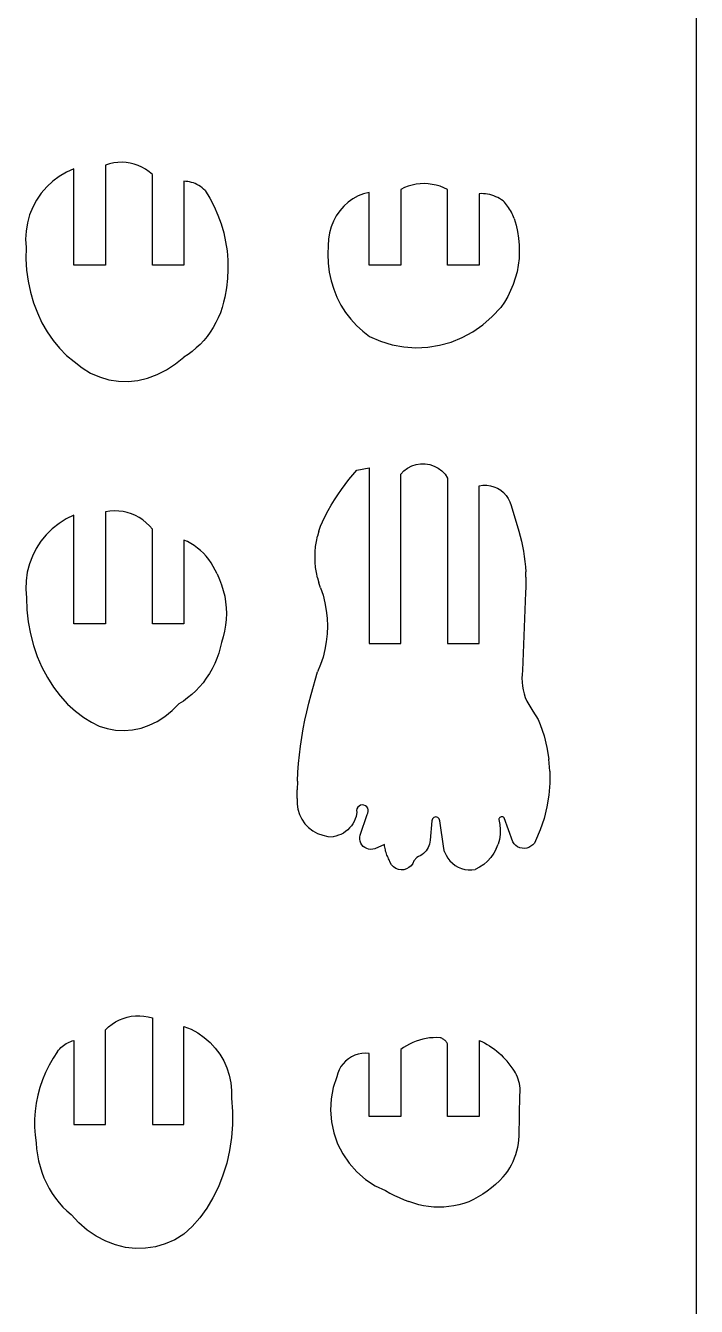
# Model space of a CAD drawing. Extents: x -402 to 402, y -558 to 558.
# Drawn here: x 274.8 to 402.4, y -8 to 235.7 of the extents above; entities that cross this region are included whole.
import ezdxf

# ---------------------------------------------------------------- set-up
doc = ezdxf.new("R2010")
doc.units = 0
doc.header["$MEASUREMENT"] = 0
doc.layers.get('0').update_dxf_attribs({"linetype": 'CONTINUOUS'})

msp = doc.modelspace()

# ---------------------------------------------------------------- linework, layer by layer
for p, q in [((402.37, -521.62), (402.37, 523.13)), ((292.31, 209.66), (291.52, 209.56)), ((293.1, 209.69), (292.31, 209.66)), ((293.89, 209.65), (293.1, 209.69)), ((294.66, 209.53), (293.89, 209.65)), ((282.52, 207.82), (281.17, 207.02)), ((283.95, 208.47), (282.52, 207.82)), ((283.95, 190.13), (283.95, 208.47)), ((290.73, 209.39), (289.95, 209.14)), ((289.95, 209.14), (289.95, 190.13)), ((291.52, 209.56), (290.73, 209.39)), ((295.42, 209.34), (294.66, 209.53)), ((296.17, 209.09), (295.42, 209.34)), ((296.89, 208.76), (296.17, 209.09)), ((297.58, 208.36), (296.89, 208.76)), ((298.25, 207.9), (297.58, 208.36)), ((298.87, 207.38), (298.25, 207.9)), ((298.87, 190.13), (298.87, 207.38)), ((278.77, 205), (277.75, 203.81)), ((279.91, 206.07), (278.77, 205)), ((281.17, 207.02), (279.91, 206.07)), ((305.24, 206.06), (304.87, 206.07)), ((304.87, 206.07), (304.87, 190.13)), ((305.6, 206.02), (305.24, 206.06)), ((305.96, 205.96), (305.6, 206.02)), ((306.32, 205.87), (305.96, 205.96)), ((306.67, 205.76), (306.32, 205.87)), ((307.02, 205.63), (306.67, 205.76)), ((307.36, 205.47), (307.02, 205.63)), ((307.69, 205.29), (307.36, 205.47)), ((308.01, 205.08), (307.69, 205.29)), ((308.32, 204.86), (308.01, 205.08)), ((308.63, 204.61), (308.32, 204.86)), ((346.83, 204.87), (346.12, 204.54)), ((347.56, 205.14), (346.83, 204.87)), ((348.3, 205.36), (347.56, 205.14)), ((349.06, 205.51), (348.3, 205.36)), ((349.82, 205.6), (349.06, 205.51)), ((350.59, 205.63), (349.82, 205.6)), ((351.36, 205.59), (350.59, 205.63)), ((352.12, 205.49), (351.36, 205.59)), ((352.88, 205.34), (352.12, 205.49)), ((353.62, 205.12), (352.88, 205.34)), ((354.35, 204.84), (353.62, 205.12)), ((355.05, 204.5), (354.35, 204.84)), ((276.86, 202.51), (276.12, 201.13)), ((277.75, 203.81), (276.86, 202.51)), ((308.92, 204.34), (308.63, 204.61)), ((308.92, 204.34), (309.83, 202.84)), ((309.83, 202.84), (310.65, 201.27)), ((337.03, 202.76), (336.11, 202.11)), ((338.02, 203.29), (337.03, 202.76)), ((339.05, 203.69), (338.02, 203.29)), ((340.12, 203.96), (339.05, 203.69)), ((340.12, 190.13), (340.12, 203.96)), ((346.12, 204.54), (346.12, 190.13)), ((355.05, 190.13), (355.05, 204.5)), ((361.45, 203.73), (361.05, 203.72)), ((361.05, 203.72), (361.05, 190.13)), ((361.85, 203.72), (361.45, 203.73)), ((362.26, 203.68), (361.85, 203.72)), ((362.65, 203.62), (362.26, 203.68)), ((363.05, 203.54), (362.65, 203.62)), ((363.44, 203.43), (363.05, 203.54)), ((363.82, 203.3), (363.44, 203.43)), ((364.2, 203.15), (363.82, 203.3)), ((364.57, 202.97), (364.2, 203.15)), ((364.93, 202.78), (364.57, 202.97)), ((365.28, 202.56), (364.93, 202.78)), ((365.61, 202.33), (365.28, 202.56)), ((365.84, 202.09), (365.61, 202.33)), ((276.12, 201.13), (275.53, 199.67)), ((310.65, 201.27), (311.36, 199.65)), ((334.51, 200.48), (333.86, 199.52)), ((335.27, 201.35), (334.51, 200.48)), ((336.11, 202.11), (335.27, 201.35)), ((366.06, 201.85), (365.84, 202.09)), ((366.27, 201.59), (366.06, 201.85)), ((366.47, 201.33), (366.27, 201.59)), ((366.66, 201.06), (366.47, 201.33)), ((366.84, 200.79), (366.66, 201.06)), ((367.01, 200.5), (366.84, 200.79)), ((367.17, 200.21), (367.01, 200.5)), ((367.32, 199.91), (367.17, 200.21)), ((367.46, 199.61), (367.32, 199.91)), ((275.11, 198.16), (274.85, 196.61)), ((275.53, 199.67), (275.11, 198.16)), ((311.36, 199.65), (311.96, 198)), ((311.96, 198), (312.44, 196.3)), ((333.31, 198.49), (332.87, 197.39)), ((333.86, 199.52), (333.31, 198.49)), ((367.59, 199.3), (367.46, 199.61)), ((367.71, 198.98), (367.59, 199.3)), ((367.71, 198.98), (368.08, 197.76)), ((368.08, 197.76), (368.36, 196.5)), ((274.85, 196.61), (274.76, 195.04)), ((274.76, 195.04), (274.84, 193.47)), ((312.44, 196.3), (312.82, 194.58)), ((332.38, 195.07), (332.32, 193.88)), ((332.56, 196.24), (332.38, 195.07)), ((332.87, 197.39), (332.56, 196.24)), ((368.36, 196.5), (368.56, 195.23)), ((368.56, 195.23), (368.67, 193.95)), ((274.84, 193.47), (274.82, 191.32)), ((312.82, 194.58), (313.08, 192.83)), ((313.08, 192.83), (313.23, 191.07)), ((332.32, 193.88), (332.25, 192.18)), ((368.69, 192.67), (368.63, 191.39)), ((368.67, 193.95), (368.69, 192.67)), ((274.82, 191.32), (274.95, 189.18)), ((289.95, 190.13), (283.95, 190.13)), ((304.87, 190.13), (298.87, 190.13)), ((313.23, 191.07), (313.25, 189.31)), ((332.25, 192.18), (332.32, 190.49)), ((332.32, 190.49), (332.54, 188.81)), ((346.12, 190.13), (340.12, 190.13)), ((361.05, 190.13), (355.05, 190.13)), ((368.48, 190.12), (368.25, 188.87)), ((368.63, 191.39), (368.48, 190.12)), ((274.95, 189.18), (275.24, 187.06)), ((313.25, 189.31), (313.17, 187.55)), ((332.54, 188.81), (332.89, 187.16)), ((368.25, 188.87), (367.93, 187.64)), ((275.24, 187.06), (275.68, 184.98)), ((312.96, 185.79), (312.64, 184.06)), ((313.17, 187.55), (312.96, 185.79)), ((332.89, 187.16), (333.38, 185.55)), ((333.38, 185.55), (334, 184)), ((367.04, 185.28), (366.48, 184.16)), ((367.53, 186.44), (367.04, 185.28)), ((367.93, 187.64), (367.53, 186.44)), ((275.68, 184.98), (276.26, 182.97)), ((276.26, 182.97), (277, 181.02)), ((312.42, 183.05), (312.14, 182.06)), ((312.64, 184.06), (312.42, 183.05)), ((334, 184), (334.75, 182.52)), ((365.85, 183.09), (365.14, 182.07)), ((366.48, 184.16), (365.85, 183.09)), ((277, 181.02), (277.86, 179.17)), ((311.81, 181.08), (311.41, 180.12)), ((312.14, 182.06), (311.81, 181.08)), ((334.75, 182.52), (335.62, 181.13)), ((335.62, 181.13), (336.61, 179.82)), ((363.53, 180.34), (365.14, 182.07)), ((277.86, 179.17), (278.86, 177.42)), ((310.45, 178.28), (309.9, 177.4)), ((310.96, 179.18), (310.45, 178.28)), ((311.41, 180.12), (310.96, 179.18)), ((336.61, 179.82), (337.7, 178.62)), ((337.7, 178.62), (338.89, 177.53)), ((359.86, 177.46), (361.77, 178.79)), ((361.77, 178.79), (363.53, 180.34)), ((278.86, 177.42), (279.98, 175.79)), ((279.98, 175.79), (281.22, 174.3)), ((308.65, 175.78), (307.96, 175.04)), ((309.29, 176.57), (308.65, 175.78)), ((309.9, 177.4), (309.29, 176.57)), ((338.89, 177.53), (340.16, 176.56)), ((340.16, 176.56), (342.28, 175.65)), ((342.28, 175.65), (344.47, 174.98)), ((353.5, 174.87), (355.7, 175.49)), ((355.7, 175.49), (357.83, 176.36)), ((357.83, 176.36), (359.86, 177.46)), ((281.22, 174.3), (282.56, 172.96)), ((305.69, 173.15), (304.87, 172.64)), ((306.47, 173.72), (305.69, 173.15)), ((307.23, 174.36), (306.47, 173.72)), ((307.96, 175.04), (307.23, 174.36)), ((344.47, 174.98), (346.71, 174.56)), ((346.71, 174.56), (348.98, 174.4)), ((348.98, 174.4), (351.26, 174.51)), ((351.26, 174.51), (353.5, 174.87)), ((282.56, 172.96), (283.99, 171.77)), ((283.99, 171.77), (285.49, 170.58)), ((301.56, 170.2), (303.26, 171.32)), ((303.26, 171.32), (304.87, 172.64)), ((285.49, 170.58), (287.1, 169.6)), ((287.1, 169.6), (288.8, 168.84)), ((288.8, 168.84), (290.57, 168.32)), ((290.57, 168.32), (292.4, 168.03)), ((294.25, 167.99), (296.12, 168.19)), ((296.12, 168.19), (297.97, 168.63)), ((297.97, 168.63), (299.79, 169.3)), ((299.79, 169.3), (301.56, 170.2)), ((292.4, 168.03), (294.25, 167.99)), ((337.02, 150.23), (337.8, 151.13)), ((337.8, 151.13), (340.12, 151.53)), ((340.12, 151.53), (340.12, 118.13)), ((346.74, 151), (347.44, 151.51)), ((347.44, 151.51), (348.22, 151.91)), ((348.22, 151.91), (349.05, 152.18)), ((349.05, 152.18), (349.91, 152.32)), ((349.91, 152.32), (350.78, 152.31)), ((350.78, 152.31), (351.65, 152.17)), ((351.65, 152.17), (352.47, 151.89)), ((352.47, 151.89), (353.25, 151.48)), ((353.25, 151.48), (353.95, 150.96)), ((335.54, 148.38), (336.27, 149.32)), ((336.27, 149.32), (337.02, 150.23)), ((346.12, 150.38), (346.74, 151)), ((346.12, 118.13), (346.12, 150.38)), ((353.95, 150.96), (354.55, 150.33)), ((354.55, 150.33), (355.05, 149.62)), ((355.05, 149.62), (355.05, 118.13)), ((333.52, 145.46), (334.17, 146.45)), ((334.17, 146.45), (334.84, 147.43)), ((334.84, 147.43), (335.54, 148.38)), ((361.05, 148.13), (361.76, 148.23)), ((361.05, 118.13), (361.05, 148.13)), ((361.76, 148.23), (362.48, 148.23)), ((362.48, 148.23), (363.19, 148.14)), ((363.19, 148.14), (363.87, 147.95)), ((363.87, 147.95), (364.53, 147.66)), ((364.53, 147.66), (365.14, 147.29)), ((365.14, 147.29), (365.7, 146.84)), ((365.7, 146.84), (366.18, 146.31)), ((366.18, 146.31), (366.59, 145.72)), ((332.33, 143.41), (332.91, 144.44)), ((332.91, 144.44), (333.52, 145.46)), ((366.59, 145.72), (366.91, 145.08)), ((366.91, 145.08), (367.14, 144.4)), ((367.14, 144.4), (368.6, 139.51)), ((282.49, 141.83), (281.12, 140.97)), ((283.95, 142.53), (282.49, 141.83)), ((283.95, 121.88), (283.95, 142.53)), ((290.8, 143.33), (289.95, 143.2)), ((289.95, 143.2), (289.95, 121.88)), ((291.64, 143.37), (290.8, 143.33)), ((292.48, 143.34), (291.64, 143.37)), ((293.3, 143.24), (292.48, 143.34)), ((294.1, 143.06), (293.3, 143.24)), ((294.88, 142.81), (294.1, 143.06)), ((295.64, 142.49), (294.88, 142.81)), ((296.36, 142.1), (295.64, 142.49)), ((297.05, 141.64), (296.36, 142.1)), ((297.7, 141.11), (297.05, 141.64)), ((331.25, 141.3), (331.77, 142.36)), ((331.77, 142.36), (332.33, 143.41)), ((279.84, 139.97), (278.69, 138.83)), ((281.12, 140.97), (279.84, 139.97)), ((298.31, 140.52), (297.7, 141.11)), ((298.87, 139.88), (298.31, 140.52)), ((298.87, 121.88), (298.87, 139.88)), ((330.55, 139.51), (330.29, 138.55)), ((330.55, 139.51), (330.87, 140.45)), ((330.87, 140.45), (331.25, 141.3)), ((368.6, 139.51), (368.86, 138.56)), ((277.66, 137.58), (276.78, 136.22)), ((278.69, 138.83), (277.66, 137.58)), ((305.56, 137.51), (304.87, 137.82)), ((304.87, 137.82), (304.87, 121.88)), ((306.22, 137.15), (305.56, 137.51)), ((306.85, 136.75), (306.22, 137.15)), ((307.46, 136.3), (306.85, 136.75)), ((329.85, 135.6), (329.94, 136.59)), ((329.94, 136.59), (330.08, 137.57)), ((330.08, 137.57), (330.29, 138.55)), ((368.86, 138.56), (369.1, 137.61)), ((369.1, 137.61), (369.31, 136.64)), ((369.31, 136.64), (369.49, 135.67)), ((276.04, 134.77), (275.47, 133.26)), ((276.78, 136.22), (276.04, 134.77)), ((308.04, 135.82), (307.46, 136.3)), ((308.59, 135.29), (308.04, 135.82)), ((309.11, 134.72), (308.59, 135.29)), ((309.6, 134.12), (309.11, 134.72)), ((310.05, 133.48), (309.6, 134.12)), ((329.82, 134.6), (329.85, 135.6)), ((329.85, 133.6), (329.82, 134.6)), ((369.49, 135.67), (369.64, 134.7)), ((369.64, 134.7), (369.76, 133.72)), ((275.07, 131.69), (274.84, 130.08)), ((275.47, 133.26), (275.07, 131.69)), ((310.47, 132.8), (310.05, 133.48)), ((310.84, 132.09), (310.47, 132.8)), ((311.18, 131.36), (310.84, 132.09)), ((329.94, 132.61), (329.85, 133.6)), ((330.08, 131.63), (329.94, 132.61)), ((330.29, 130.65), (330.08, 131.63)), ((369.76, 133.72), (369.84, 132.74)), ((369.84, 132.74), (369.9, 131.75)), ((369.93, 130.77), (369.9, 131.75)), ((274.84, 130.08), (274.78, 128.46)), ((311.18, 131.36), (311.65, 130.34)), ((311.65, 130.34), (312.05, 129.3)), ((312.05, 129.3), (312.37, 128.23)), ((330.29, 130.65), (330.55, 129.69)), ((330.87, 128.74), (330.55, 129.69)), ((369.93, 129.78), (369.9, 128.79)), ((369.93, 130.77), (369.93, 129.78)), ((274.78, 128.46), (274.9, 126.85)), ((274.9, 126.85), (274.99, 124.54)), ((312.37, 128.23), (312.63, 127.15)), ((312.63, 127.15), (312.81, 126.04)), ((330.87, 128.74), (331.34, 127.33)), ((331.34, 127.33), (331.7, 125.88)), ((369.84, 127.81), (369.3, 113)), ((369.9, 128.79), (369.84, 127.81)), ((274.99, 124.54), (275.25, 122.25)), ((312.81, 126.04), (312.92, 124.93)), ((312.92, 124.93), (312.96, 123.82)), ((331.7, 125.88), (331.96, 124.41)), ((331.96, 124.41), (332.12, 122.93)), ((275.25, 122.25), (275.67, 119.99)), ((289.95, 121.88), (283.95, 121.88)), ((304.87, 121.88), (298.87, 121.88)), ((312.92, 122.7), (312.81, 121.59)), ((312.96, 123.82), (312.92, 122.7)), ((332.12, 122.93), (332.18, 121.43)), ((275.67, 119.99), (276.24, 117.78)), ((312.62, 120.49), (312.37, 119.4)), ((312.81, 121.59), (312.62, 120.49)), ((332.12, 119.94), (331.96, 118.46)), ((332.18, 121.43), (332.12, 119.94)), ((276.24, 117.78), (276.98, 115.65)), ((311.8, 117.31), (311.51, 116.29)), ((312.04, 118.34), (311.8, 117.31)), ((312.37, 119.4), (312.04, 118.34)), ((331.7, 116.99), (331.34, 115.54)), ((331.96, 118.46), (331.7, 116.99)), ((340.12, 118.13), (346.12, 118.13)), ((355.05, 118.13), (361.05, 118.13)), ((276.98, 115.65), (277.87, 113.6)), ((311.15, 115.28), (310.73, 114.3)), ((311.51, 116.29), (311.15, 115.28)), ((331.34, 115.54), (330.87, 114.13)), ((277.87, 113.6), (278.9, 111.66)), ((309.73, 112.41), (309.14, 111.52)), ((310.25, 113.34), (309.73, 112.41)), ((310.73, 114.3), (310.25, 113.34)), ((329.09, 108.4), (330.3, 112.74)), ((330.87, 114.13), (330.3, 112.74)), ((369.21, 112.26), (369.18, 111.51)), ((369.3, 113), (369.21, 112.26)), ((278.9, 111.66), (280.06, 109.83)), ((280.06, 109.83), (281.35, 108.15)), ((307.84, 109.87), (307.13, 109.11)), ((308.52, 110.67), (307.84, 109.87)), ((309.14, 111.52), (308.52, 110.67)), ((369.18, 111.51), (369.2, 110.77)), ((369.2, 110.77), (369.27, 110.02)), ((369.27, 110.02), (369.4, 109.29)), ((281.35, 108.15), (282.75, 106.61)), ((305.59, 107.77), (304.77, 107.19)), ((306.37, 108.41), (305.59, 107.77)), ((307.13, 109.11), (306.37, 108.41)), ((328.66, 106.78), (329.09, 108.4)), ((369.4, 109.29), (369.59, 108.57)), ((369.59, 108.57), (369.83, 107.86)), ((369.83, 107.86), (370.12, 107.17)), ((282.75, 106.61), (284.26, 105.24)), ((284.26, 105.24), (285.85, 104.04)), ((301.27, 104.26), (302.65, 105.38)), ((302.65, 105.38), (303.93, 106.67)), ((304.77, 107.19), (303.93, 106.67)), ((327.91, 103.53), (328.27, 105.16)), ((328.27, 105.16), (328.66, 106.78)), ((370.12, 107.17), (370.47, 106.51)), ((370.47, 106.51), (370.86, 105.87)), ((370.86, 105.87), (371.29, 105.27)), ((371.29, 105.27), (372.28, 103.65)), ((285.85, 104.04), (287.27, 103.14)), ((287.27, 103.14), (288.76, 102.43)), ((288.76, 102.43), (290.3, 101.93)), ((296.72, 102.02), (298.29, 102.57)), ((298.29, 102.57), (299.81, 103.32)), ((299.81, 103.32), (301.27, 104.26)), ((327.59, 101.89), (327.91, 103.53)), ((372.28, 103.65), (372.67, 102.74)), ((372.67, 102.74), (373.39, 100.58)), ((290.3, 101.93), (291.89, 101.63)), ((291.89, 101.63), (293.5, 101.55)), ((293.5, 101.55), (295.11, 101.68)), ((295.11, 101.68), (296.72, 102.02)), ((327.07, 98.6), (327.31, 100.25)), ((327.31, 100.25), (327.59, 101.89)), ((373.39, 100.58), (373.94, 98.36)), ((326.86, 96.94), (327.07, 98.6)), ((373.94, 98.36), (374.31, 96.11)), ((326.56, 93.62), (326.69, 95.28)), ((326.69, 95.28), (326.86, 96.94)), ((374.49, 93.84), (374.31, 96.11)), ((326.47, 91.95), (326.56, 93.62)), ((374.49, 93.84), (374.49, 91.56)), ((326.4, 88.61), (326.41, 90.28)), ((326.47, 91.95), (326.41, 90.28)), ((374.49, 91.56), (374.31, 89.28)), ((326.4, 88.61), (326.4, 87.59)), ((374.31, 89.28), (373.94, 87.03)), ((326.4, 87.59), (326.55, 86.58)), ((326.55, 86.58), (326.86, 85.6)), ((326.86, 85.6), (327.31, 84.68)), ((337.76, 86.05), (337.63, 85.24)), ((337.8, 86.69), (337.74, 86.37)), ((337.74, 86.37), (337.76, 86.05)), ((337.96, 86.97), (337.8, 86.69)), ((338.19, 87.2), (337.96, 86.97)), ((338.48, 87.35), (338.19, 87.2)), ((338.42, 81.67), (339.71, 85.57)), ((338.8, 87.42), (338.48, 87.35)), ((339.12, 87.39), (338.8, 87.42)), ((339.42, 87.26), (339.12, 87.39)), ((339.67, 87.06), (339.42, 87.26)), ((339.86, 86.79), (339.67, 87.06)), ((339.71, 85.57), (339.88, 85.85)), ((339.96, 86.49), (339.86, 86.79)), ((339.88, 85.85), (339.96, 86.16)), ((339.96, 86.16), (339.96, 86.49)), ((373.94, 87.03), (373.39, 84.82)), ((327.31, 84.68), (327.9, 83.84)), ((327.9, 83.84), (328.61, 83.1)), ((328.61, 83.1), (329.42, 82.48)), ((336.4, 83.03), (336.04, 82.67)), ((336.73, 83.42), (336.4, 83.03)), ((337.02, 83.84), (336.73, 83.42)), ((337.27, 84.29), (337.02, 83.84)), ((337.47, 84.75), (337.27, 84.29)), ((337.63, 85.24), (337.47, 84.75)), ((352.05, 84.38), (351.75, 80.68)), ((352.08, 84.57), (352.05, 84.38)), ((352.15, 84.75), (352.08, 84.57)), ((352.27, 84.91), (352.15, 84.75)), ((352.43, 85.02), (352.27, 84.91)), ((352.61, 85.1), (352.43, 85.02)), ((352.8, 85.13), (352.61, 85.1)), ((353, 85.1), (352.8, 85.13)), ((353.18, 85.02), (353, 85.1)), ((353.33, 84.91), (353.18, 85.02)), ((353.45, 84.75), (353.33, 84.91)), ((353.53, 84.57), (353.45, 84.75)), ((353.55, 84.38), (353.53, 84.57)), ((354.3, 79.13), (353.55, 84.38)), ((364.82, 84.74), (364.8, 84.63)), ((364.8, 84.63), (364.99, 83.69)), ((364.87, 84.84), (364.82, 84.74)), ((364.93, 84.94), (364.87, 84.84)), ((365.01, 85.02), (364.93, 84.94)), ((364.99, 83.69), (365.07, 82.74)), ((365.11, 85.08), (365.01, 85.02)), ((365.22, 85.13), (365.11, 85.08)), ((365.33, 85.15), (365.22, 85.13)), ((365.44, 85.15), (365.33, 85.15)), ((365.56, 85.12), (365.44, 85.15)), ((365.66, 85.08), (365.56, 85.12)), ((365.76, 85.01), (365.66, 85.08)), ((365.83, 84.93), (365.76, 85.01)), ((367.44, 80.39), (365.83, 84.93)), ((373.39, 84.82), (372.67, 82.65)), ((329.42, 82.48), (330.31, 81.98)), ((330.31, 81.98), (331.28, 81.63)), ((331.28, 81.63), (332.28, 81.42)), ((332.28, 81.42), (333.3, 81.37)), ((333.8, 81.48), (333.3, 81.37)), ((334.29, 81.63), (333.8, 81.48)), ((334.76, 81.82), (334.29, 81.63)), ((335.21, 82.06), (334.76, 81.82)), ((335.64, 82.35), (335.21, 82.06)), ((336.04, 82.67), (335.64, 82.35)), ((338.35, 81.29), (338.42, 81.67)), ((338.35, 80.9), (338.35, 81.29)), ((338.41, 80.52), (338.35, 80.9)), ((338.55, 80.15), (338.41, 80.52)), ((351.75, 80.68), (351.69, 80.32)), ((364.89, 80.85), (364.64, 79.94)), ((365.03, 81.79), (364.89, 80.85)), ((365.07, 82.74), (365.03, 81.79)), ((371.77, 80.56), (371.55, 80.17)), ((372.67, 82.65), (371.77, 80.56)), ((338.75, 79.82), (338.55, 80.15)), ((339.01, 79.53), (338.75, 79.82)), ((339.31, 79.29), (339.01, 79.53)), ((339.65, 79.11), (339.31, 79.29)), ((340.02, 78.99), (339.65, 79.11)), ((340.41, 78.94), (340.02, 78.99)), ((340.8, 78.97), (340.41, 78.94)), ((341.18, 79.06), (340.8, 78.97)), ((343.05, 79.88), (341.18, 79.06)), ((343.07, 79.62), (343.05, 79.88)), ((343.11, 79.36), (343.07, 79.62)), ((343.15, 79.11), (343.11, 79.36)), ((343.2, 78.86), (343.15, 79.11)), ((343.26, 78.61), (343.2, 78.86)), ((343.33, 78.36), (343.26, 78.61)), ((343.41, 78.12), (343.33, 78.36)), ((343.5, 77.88), (343.41, 78.12)), ((350.44, 78.16), (350.16, 77.94)), ((350.71, 78.41), (350.44, 78.16)), ((350.94, 78.69), (350.71, 78.41)), ((351.15, 78.98), (350.94, 78.69)), ((351.33, 79.3), (351.15, 78.98)), ((351.49, 79.62), (351.33, 79.3)), ((351.61, 79.97), (351.49, 79.62)), ((351.69, 80.32), (351.61, 79.97)), ((354.48, 78.49), (354.3, 79.13)), ((354.48, 78.49), (354.75, 77.88)), ((363.83, 78.22), (363.28, 77.44)), ((364.28, 79.05), (363.83, 78.22)), ((364.28, 79.05), (364.64, 79.94)), ((367.69, 80.03), (367.44, 80.39)), ((368.01, 79.71), (367.69, 80.03)), ((368.37, 79.46), (368.01, 79.71)), ((368.78, 79.27), (368.37, 79.46)), ((369.21, 79.17), (368.78, 79.27)), ((369.66, 79.14), (369.21, 79.17)), ((370.1, 79.2), (369.66, 79.14)), ((370.52, 79.34), (370.1, 79.2)), ((370.91, 79.55), (370.52, 79.34)), ((371.26, 79.83), (370.91, 79.55)), ((371.55, 80.17), (371.26, 79.83)), ((343.6, 77.64), (343.5, 77.88)), ((343.71, 77.4), (343.6, 77.64)), ((343.83, 77.17), (343.71, 77.4)), ((343.95, 76.95), (343.83, 77.17)), ((344.12, 76.45), (343.95, 76.95)), ((344.39, 76), (344.12, 76.45)), ((344.76, 75.62), (344.39, 76)), ((345.19, 75.33), (344.76, 75.62)), ((348.09, 75.84), (347.69, 75.49)), ((348.4, 76.26), (348.09, 75.84)), ((348.61, 76.75), (348.4, 76.26)), ((349.2, 77.44), (348.61, 76.75)), ((349.53, 77.58), (349.2, 77.44)), ((349.85, 77.74), (349.53, 77.58)), ((350.16, 77.94), (349.85, 77.74)), ((354.75, 77.88), (355.09, 77.31)), ((355.09, 77.31), (355.49, 76.78)), ((355.49, 76.78), (355.97, 76.32)), ((355.97, 76.32), (356.49, 75.91)), ((356.49, 75.91), (357.07, 75.58)), ((357.07, 75.58), (357.68, 75.33)), ((361.14, 75.57), (360.3, 75.13)), ((361.92, 76.11), (361.14, 75.57)), ((362.64, 76.74), (361.92, 76.11)), ((363.28, 77.44), (362.64, 76.74)), ((345.68, 75.14), (345.19, 75.33)), ((346.2, 75.06), (345.68, 75.14)), ((346.73, 75.09), (346.2, 75.06)), ((347.23, 75.24), (346.73, 75.09)), ((347.69, 75.49), (347.23, 75.24)), ((357.68, 75.33), (358.32, 75.15)), ((358.32, 75.15), (358.98, 75.06)), ((358.98, 75.06), (359.64, 75.05)), ((359.64, 75.05), (360.3, 75.13)), ((291.88, 46.13), (292.59, 46.5)), ((292.59, 46.5), (293.33, 46.8)), ((293.33, 46.8), (294.09, 47.03)), ((294.09, 47.03), (294.87, 47.19)), ((294.87, 47.19), (295.66, 47.28)), ((295.66, 47.28), (296.46, 47.29)), ((296.46, 47.29), (297.27, 47.23)), ((297.27, 47.23), (298.07, 47.1)), ((298.07, 47.1), (298.87, 46.89)), ((298.87, 46.89), (298.87, 26.63)), ((289.95, 44.63), (290.56, 45.19)), ((289.95, 26.63), (289.95, 44.63)), ((290.56, 45.19), (291.2, 45.69)), ((291.2, 45.69), (291.88, 46.13)), ((304.87, 26.63), (304.87, 45.28)), ((304.87, 45.28), (306.23, 44.72)), ((306.23, 44.72), (307.52, 44.02)), ((307.52, 44.02), (308.73, 43.19)), ((281.47, 41.23), (281.71, 41.46)), ((281.71, 41.46), (281.96, 41.66)), ((281.96, 41.66), (282.22, 41.85)), ((282.22, 41.85), (282.49, 42.02)), ((282.49, 42.02), (282.77, 42.17)), ((282.77, 42.17), (283.05, 42.3)), ((283.05, 42.3), (283.35, 42.41)), ((283.35, 42.41), (283.64, 42.5)), ((283.64, 42.5), (283.95, 42.57)), ((283.95, 42.57), (283.95, 26.63)), ((308.73, 43.19), (309.84, 42.23)), ((309.84, 42.23), (310.84, 41.15)), ((347.23, 41.6), (346.67, 41.24)), ((347.82, 41.92), (347.23, 41.6)), ((348.42, 42.2), (347.82, 41.92)), ((349.04, 42.45), (348.42, 42.2)), ((349.67, 42.66), (349.04, 42.45)), ((350.32, 42.84), (349.67, 42.66)), ((350.97, 42.97), (350.32, 42.84)), ((351.63, 43.07), (350.97, 42.97)), ((352.29, 43.13), (351.63, 43.07)), ((352.96, 43.15), (352.29, 43.13)), ((353.63, 43.13), (352.96, 43.15)), ((353.78, 43.07), (353.63, 43.13)), ((353.92, 43.01), (353.78, 43.07)), ((354.07, 42.94), (353.92, 43.01)), ((354.2, 42.86), (354.07, 42.94)), ((354.33, 42.78), (354.2, 42.86)), ((354.46, 42.68), (354.33, 42.78)), ((354.58, 42.57), (354.46, 42.68)), ((354.69, 42.46), (354.58, 42.57)), ((354.79, 42.34), (354.69, 42.46)), ((354.89, 42.21), (354.79, 42.34)), ((354.97, 42.08), (354.89, 42.21)), ((355.05, 41.94), (354.97, 42.08)), ((355.05, 28.13), (355.05, 41.94)), ((361.05, 42.62), (361.05, 28.13)), ((361.05, 42.62), (361.56, 42.39)), ((361.56, 42.39), (362.06, 42.13)), ((362.06, 42.13), (362.54, 41.86)), ((362.54, 41.86), (363.02, 41.56)), ((363.02, 41.56), (363.48, 41.25)), ((279.98, 39.2), (279.21, 37.88)), ((280.83, 40.47), (279.98, 39.2)), ((280.83, 40.47), (281.03, 40.74)), ((281.03, 40.74), (281.25, 40.99)), ((281.25, 40.99), (281.47, 41.23)), ((310.84, 41.15), (311.71, 39.97)), ((311.71, 39.97), (312.45, 38.7)), ((336.18, 39.12), (335.65, 38.68)), ((336.77, 39.49), (336.18, 39.12)), ((337.4, 39.78), (336.77, 39.49)), ((338.06, 39.99), (337.4, 39.78)), ((338.74, 40.12), (338.06, 39.99)), ((339.43, 40.17), (338.74, 40.12)), ((340.12, 40.13), (339.43, 40.17)), ((340.12, 28.13), (340.12, 40.13)), ((346.67, 41.24), (346.12, 40.86)), ((346.12, 40.86), (346.12, 28.13)), ((363.48, 41.25), (363.94, 40.92)), ((363.94, 40.92), (364.38, 40.58)), ((364.38, 40.58), (364.81, 40.22)), ((364.81, 40.22), (365.22, 39.84)), ((365.22, 39.84), (365.62, 39.45)), ((365.62, 39.45), (366.01, 39.05)), ((366.01, 39.05), (366.37, 38.63)), ((279.21, 37.88), (278.53, 36.51)), ((312.45, 38.7), (313.05, 37.36)), ((313.05, 37.36), (313.5, 35.97)), ((334.42, 37.01), (334.16, 36.37)), ((334.76, 37.62), (334.42, 37.01)), ((335.17, 38.17), (334.76, 37.62)), ((335.65, 38.68), (335.17, 38.17)), ((367.5, 37.13), (366.37, 38.63)), ((367.75, 36.77), (367.5, 37.13)), ((367.97, 36.41), (367.75, 36.77)), ((277.95, 35.1), (277.45, 33.66)), ((278.53, 36.51), (277.95, 35.1)), ((313.5, 35.97), (313.8, 34.53)), ((313.8, 34.53), (313.94, 33.07)), ((333.97, 35.7), (333.3, 33.63)), ((334.16, 36.37), (333.97, 35.7)), ((368.17, 36.03), (367.97, 36.41)), ((368.35, 35.64), (368.17, 36.03)), ((368.5, 35.23), (368.35, 35.64)), ((368.62, 34.82), (368.5, 35.23)), ((368.72, 34.41), (368.62, 34.82)), ((368.79, 33.98), (368.72, 34.41)), ((277.06, 32.18), (276.76, 30.69)), ((277.45, 33.66), (277.06, 32.18)), ((313.94, 33.07), (313.92, 31.6)), ((333.3, 33.63), (332.9, 31.49)), ((368.63, 24.37), (368.81, 32.27)), ((368.84, 33.55), (368.79, 33.98)), ((368.81, 32.27), (368.84, 32.7)), ((368.85, 33.13), (368.84, 33.55)), ((368.84, 32.7), (368.85, 33.13)), ((276.76, 30.69), (276.56, 29.17)), ((313.92, 31.6), (314.1, 29.1)), ((332.9, 31.49), (332.78, 29.32)), ((332.78, 29.32), (332.95, 27.14)), ((276.56, 29.17), (276.47, 27.65)), ((276.47, 27.65), (276.47, 26.12)), ((314.1, 29.1), (314.1, 26.6)), ((332.95, 27.14), (333.39, 25.01)), ((346.12, 28.13), (340.12, 28.13)), ((361.05, 28.13), (355.05, 28.13)), ((276.47, 26.12), (276.58, 24.6)), ((276.58, 24.6), (276.79, 23.09)), ((283.95, 26.63), (289.95, 26.63)), ((298.87, 26.63), (304.87, 26.63)), ((314.1, 26.6), (313.92, 24.12)), ((333.39, 25.01), (334.11, 22.96)), ((368.59, 23.67), (368.63, 24.37)), ((276.79, 23.09), (276.86, 21.96)), ((276.86, 21.96), (277.01, 20.84)), ((313.92, 24.12), (313.56, 21.67)), ((334.11, 22.96), (335.1, 21.01)), ((368.23, 21.58), (368.39, 22.27)), ((368.39, 22.27), (368.51, 22.97)), ((368.51, 22.97), (368.59, 23.67)), ((277.01, 20.84), (277.22, 19.72)), ((277.22, 19.72), (277.5, 18.62)), ((313.56, 21.67), (313.02, 19.28)), ((335.1, 21.01), (336.32, 19.22)), ((367.22, 18.95), (367.53, 19.59)), ((367.53, 19.59), (367.8, 20.24)), ((367.8, 20.24), (368.04, 20.9)), ((368.04, 20.9), (368.23, 21.58)), ((277.5, 18.62), (277.85, 17.53)), ((277.85, 17.53), (278.25, 16.47)), ((313.02, 19.28), (312.31, 16.97)), ((336.32, 19.22), (337.77, 17.59)), ((337.77, 17.59), (339.42, 16.17)), ((365.63, 16.63), (366.07, 17.17)), ((366.07, 17.17), (366.49, 17.74)), ((366.49, 17.74), (366.87, 18.34)), ((366.87, 18.34), (367.22, 18.95)), ((278.25, 16.47), (278.72, 15.44)), ((278.72, 15.44), (279.24, 14.44)), ((311.44, 14.75), (310.4, 12.65)), ((312.31, 16.97), (311.44, 14.75)), ((339.42, 16.17), (341.24, 14.97)), ((341.24, 14.97), (343.2, 14.03)), ((364.17, 15.2), (363.39, 14.55)), ((364.92, 15.89), (364.17, 15.2)), ((365.63, 16.63), (364.92, 15.89)), ((279.24, 14.44), (279.82, 13.49)), ((279.82, 13.49), (280.45, 12.58)), ((280.45, 12.58), (281.13, 11.72)), ((310.4, 12.65), (309.21, 10.68)), ((343.2, 14.03), (344.07, 13.56)), ((344.07, 13.56), (344.96, 13.11)), ((344.96, 13.11), (345.86, 12.69)), ((345.86, 12.69), (346.77, 12.3)), ((346.77, 12.3), (347.69, 11.93)), ((359.98, 12.35), (359.06, 11.91)), ((360.87, 12.83), (359.98, 12.35)), ((361.74, 13.36), (360.87, 12.83)), ((362.58, 13.93), (361.74, 13.36)), ((363.39, 14.55), (362.58, 13.93)), ((281.13, 11.72), (281.85, 10.91)), ((281.85, 10.91), (282.62, 10.17)), ((282.62, 10.17), (283.42, 9.49)), ((309.21, 10.68), (307.89, 8.86)), ((348.6, 11.62), (347.69, 11.93)), ((349.54, 11.35), (348.6, 11.62)), ((350.48, 11.15), (349.54, 11.35)), ((351.44, 11), (350.48, 11.15)), ((352.4, 10.91), (351.44, 11)), ((353.37, 10.88), (352.4, 10.91)), ((354.34, 10.91), (353.37, 10.88)), ((355.3, 10.99), (354.34, 10.91)), ((356.26, 11.14), (355.3, 10.99)), ((357.21, 11.34), (356.26, 11.14)), ((358.14, 11.59), (357.21, 11.34)), ((359.06, 11.91), (358.14, 11.59)), ((284.9, 7.9), (283.42, 9.49)), ((286.5, 6.51), (284.9, 7.9)), ((307.89, 8.86), (306.43, 7.2)), ((288.2, 5.34), (286.5, 6.51)), ((289.99, 4.4), (288.2, 5.34)), ((304.85, 5.71), (303.14, 4.69)), ((306.43, 7.2), (304.85, 5.71)), ((291.85, 3.69), (289.99, 4.4)), ((293.74, 3.23), (291.85, 3.69)), ((295.66, 3.02), (293.74, 3.23)), ((297.58, 3.06), (295.66, 3.02)), ((299.48, 3.36), (297.58, 3.06)), ((301.34, 3.9), (299.48, 3.36)), ((303.14, 4.69), (301.34, 3.9))]:
    msp.add_line(p, q)

doc.saveas('drawing.dxf')
